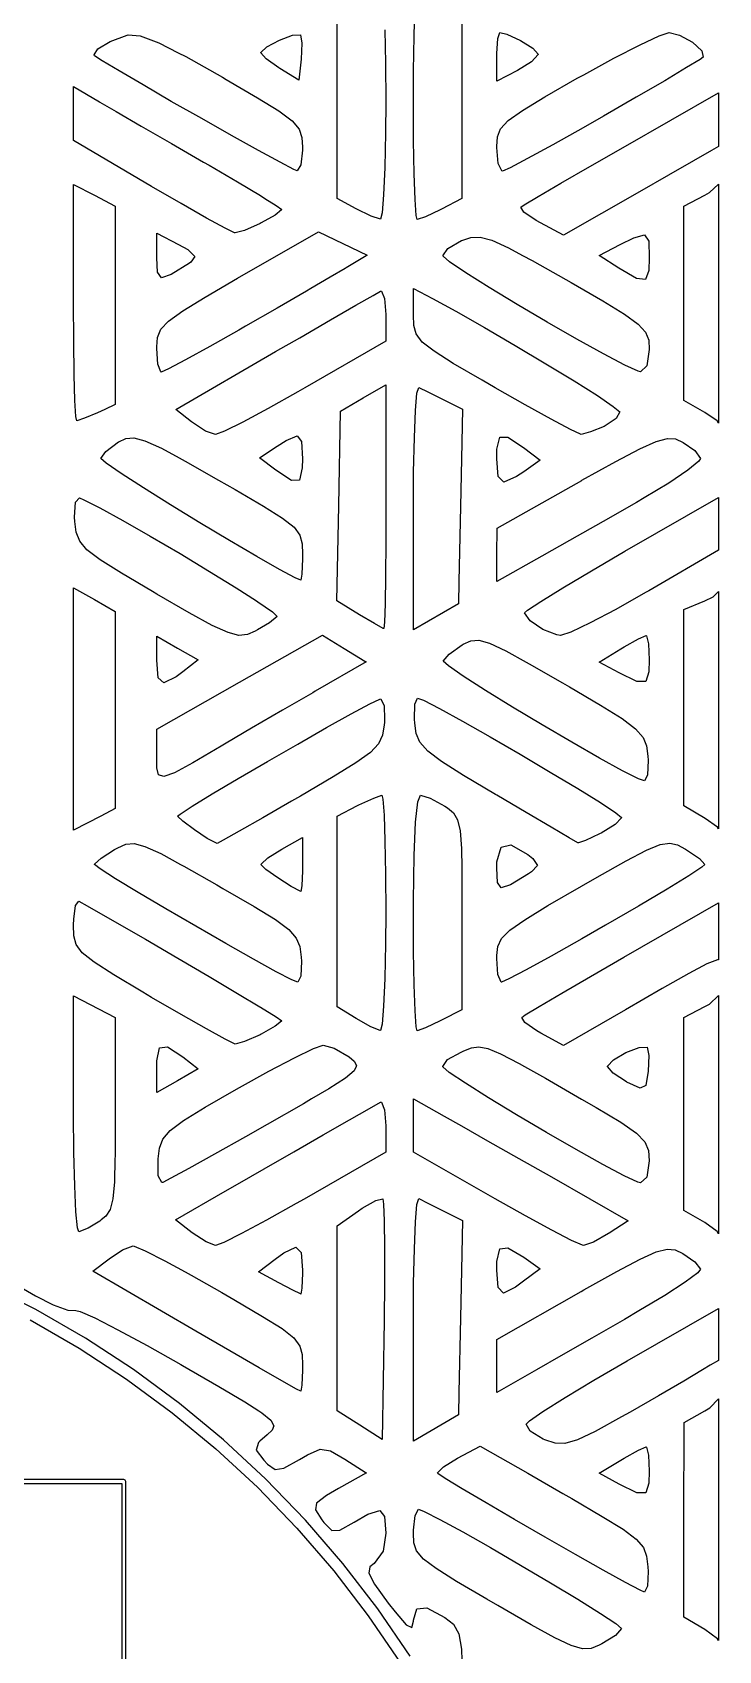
# Model space of a CAD drawing. Header units: millimetres. Extents: x 48 to 497, y 27 to 150.
# Drawn here: x 82.33 to 90.79, y 66.93 to 86.89 of the extents above; entities that cross this region are included whole.
import ezdxf

# ---------------------------------------------------------------- set-up
doc = ezdxf.new("R2010")
doc.units = ezdxf.units.MM
doc.layers.add('BLACK', color=20, linetype='Continuous')

msp = doc.modelspace()

# ---------------------------------------------------------------- linework, layer by layer
at = {"layer": 'BLACK', "linetype": 'Continuous'}
for p, q in [((86.087, 84.842), (86.087, 87.227)), ((87.626, 87.227), (87.626, 84.841)), ((87.035, 86.843), (87.046, 87.183)), ((83.286, 86.779), (83.499, 86.856)), ((83.499, 86.856), (83.511, 86.859)), ((83.511, 86.859), (83.656, 86.845)), ((83.656, 86.845), (83.886, 86.759)), ((85.374, 86.794), (85.538, 86.854)), ((85.538, 86.854), (85.633, 86.858)), ((85.633, 86.858), (85.634, 86.858)), ((85.634, 86.858), (85.652, 86.755)), ((86.676, 86.923), (86.683, 86.511)), ((87.029, 86.416), (87.035, 86.843)), ((88.067, 86.814), (88.092, 86.889)), ((88.092, 86.889), (88.18, 86.868)), ((88.18, 86.868), (88.346, 86.791)), ((89.821, 86.737), (90.059, 86.847)), ((90.059, 86.847), (90.182, 86.887)), ((90.182, 86.887), (90.308, 86.857)), ((90.308, 86.857), (90.468, 86.769)), ((83.09, 86.611), (83.134, 86.687)), ((83.134, 86.687), (83.286, 86.779)), ((83.886, 86.759), (84.126, 86.639)), ((84.126, 86.639), (84.219, 86.592)), ((85.146, 86.64), (85.218, 86.711)), ((85.146, 86.639), (85.146, 86.64)), ((85.211, 86.563), (85.146, 86.639)), ((85.218, 86.711), (85.374, 86.794)), ((85.652, 86.755), (85.644, 86.56)), ((88.054, 86.629), (88.067, 86.814)), ((88.054, 86.588), (88.054, 86.629)), ((88.346, 86.791), (88.5, 86.695)), ((88.5, 86.695), (88.567, 86.621)), ((89.499, 86.572), (89.821, 86.737)), ((90.468, 86.769), (90.584, 86.664)), ((90.584, 86.664), (90.598, 86.583)), ((83.096, 86.602), (83.09, 86.611)), ((83.189, 86.54), (83.096, 86.602)), ((83.398, 86.414), (83.189, 86.54)), ((84.219, 86.592), (84.675, 86.336)), ((85.369, 86.451), (85.211, 86.563)), ((85.381, 86.443), (85.369, 86.451)), ((85.616, 86.3), (85.381, 86.443)), ((85.644, 86.56), (85.616, 86.3)), ((86.683, 86.511), (86.685, 86.034)), ((88.054, 86.286), (88.054, 86.588)), ((88.484, 86.527), (88.31, 86.419)), ((88.566, 86.615), (88.484, 86.527)), ((88.567, 86.621), (88.566, 86.615)), ((89.127, 86.368), (89.499, 86.572)), ((90.396, 86.455), (90.125, 86.294)), ((90.561, 86.557), (90.396, 86.455)), ((90.598, 86.583), (90.561, 86.557)), ((83.693, 86.241), (83.398, 86.414)), ((84.042, 86.039), (83.693, 86.241)), ((84.675, 86.336), (84.719, 86.31)), ((84.719, 86.31), (85.104, 86.084)), ((87.027, 86.034), (87.029, 86.416)), ((88.31, 86.419), (88.054, 86.286)), ((88.647, 86.093), (89.048, 86.324)), ((89.048, 86.324), (89.127, 86.368)), ((90.125, 86.294), (89.775, 86.089)), ((82.837, 85.554), (82.837, 86.222)), ((82.837, 86.222), (83.158, 86.033)), ((83.158, 86.033), (83.161, 86.03)), ((83.161, 86.03), (83.363, 85.912)), ((84.417, 85.826), (84.042, 86.039)), ((85.104, 86.084), (85.367, 85.92)), ((86.685, 86.034), (86.683, 85.652)), ((87.03, 85.557), (87.027, 86.034)), ((88.371, 85.926), (88.647, 86.093)), ((89.775, 86.089), (89.371, 85.855)), ((89.612, 85.471), (90.79, 86.143)), ((90.79, 86.143), (90.79, 85.483)), ((83.363, 85.912), (83.671, 85.734)), ((85.367, 85.92), (85.53, 85.797)), ((88.197, 85.802), (88.371, 85.926)), ((89.371, 85.855), (89.122, 85.713)), ((83.671, 85.734), (84.044, 85.518)), ((84.786, 85.617), (84.417, 85.826)), ((85.53, 85.797), (85.617, 85.695)), ((85.617, 85.695), (85.653, 85.594)), ((86.683, 85.652), (86.674, 85.225)), ((88.062, 85.6), (88.102, 85.7)), ((88.102, 85.7), (88.197, 85.802)), ((89.122, 85.713), (88.745, 85.501)), ((83.799, 84.988), (82.837, 85.554)), ((84.044, 85.518), (84.44, 85.29)), ((85.118, 85.432), (84.786, 85.617)), ((85.384, 85.287), (85.118, 85.432)), ((85.659, 85.438), (85.638, 85.255)), ((85.653, 85.594), (85.659, 85.472)), ((85.659, 85.472), (85.659, 85.438)), ((87.037, 85.146), (87.03, 85.557)), ((88.054, 85.483), (88.062, 85.6)), ((88.054, 85.468), (88.054, 85.483)), ((88.072, 85.274), (88.054, 85.468)), ((88.745, 85.501), (88.435, 85.332)), ((89.201, 85.236), (89.612, 85.471)), ((90.702, 85.432), (90.48, 85.305)), ((90.79, 85.483), (90.702, 85.432)), ((84.44, 85.29), (84.508, 85.251)), ((84.508, 85.251), (84.858, 85.047)), ((85.552, 85.199), (85.384, 85.287)), ((85.638, 85.255), (85.595, 85.181)), ((88.117, 85.181), (88.072, 85.274)), ((88.435, 85.332), (88.219, 85.22)), ((88.844, 85.029), (89.201, 85.236)), ((90.48, 85.305), (90.173, 85.129)), ((84.858, 85.047), (85.142, 84.876)), ((85.595, 85.181), (85.552, 85.199)), ((86.674, 85.225), (86.66, 84.887)), ((87.048, 84.828), (87.037, 85.146)), ((88.124, 85.179), (88.117, 85.181)), ((88.219, 85.22), (88.124, 85.179)), ((90.173, 85.129), (89.813, 84.923)), ((82.837, 83.556), (82.837, 85.012)), ((82.837, 85.012), (83.093, 84.88)), ((83.093, 84.88), (83.35, 84.747)), ((84.163, 84.777), (83.799, 84.988)), ((85.142, 84.876), (85.196, 84.842)), ((85.196, 84.842), (85.333, 84.756)), ((86.322, 84.715), (86.087, 84.842)), ((86.66, 84.887), (86.642, 84.664)), ((87.626, 84.841), (87.374, 84.711)), ((88.394, 84.764), (88.566, 84.867)), ((88.566, 84.867), (88.844, 85.029)), ((89.813, 84.923), (88.879, 84.387)), ((90.363, 84.747), (90.619, 84.88)), ((90.619, 84.88), (90.679, 84.913)), ((90.679, 84.913), (90.79, 85.017)), ((90.79, 85.017), (90.79, 82.068)), ((83.35, 84.747), (83.35, 82.299)), ((84.475, 84.6), (84.163, 84.777)), ((85.321, 84.637), (85.15, 84.54)), ((85.402, 84.701), (85.321, 84.637)), ((85.333, 84.756), (85.403, 84.704)), ((85.403, 84.704), (85.402, 84.701)), ((86.506, 84.624), (86.322, 84.715)), ((86.642, 84.664), (86.621, 84.584)), ((87.062, 84.632), (87.048, 84.828)), ((87.074, 84.58), (87.062, 84.632)), ((87.357, 84.702), (87.175, 84.616)), ((87.374, 84.711), (87.357, 84.702)), ((88.35, 84.734), (88.394, 84.764)), ((88.39, 84.673), (88.35, 84.734)), ((88.54, 84.57), (88.39, 84.673)), ((90.363, 82.349), (90.363, 84.747)), ((84.705, 84.475), (84.475, 84.6)), ((84.823, 84.418), (84.705, 84.475)), ((84.946, 84.447), (84.83, 84.416)), ((85.136, 84.533), (84.946, 84.447)), ((85.15, 84.54), (85.136, 84.533)), ((86.621, 84.584), (86.506, 84.624)), ((86.621, 84.584), (86.621, 84.584)), ((87.175, 84.616), (87.074, 84.58)), ((88.594, 84.54), (88.54, 84.57)), ((88.879, 84.387), (88.594, 84.54)), ((83.863, 84.109), (83.863, 84.414)), ((83.863, 84.414), (84.132, 84.275)), ((84.132, 84.275), (84.246, 84.211)), ((84.83, 84.416), (84.823, 84.418)), ((84.86, 83.856), (85.857, 84.428)), ((85.857, 84.428), (86.157, 84.285)), ((86.157, 84.285), (86.457, 84.142)), ((87.452, 84.225), (87.619, 84.321)), ((87.619, 84.321), (87.626, 84.324)), ((87.626, 84.324), (87.736, 84.36)), ((87.736, 84.36), (87.849, 84.364)), ((87.849, 84.364), (87.993, 84.325)), ((87.993, 84.325), (88.198, 84.232)), ((88.198, 84.232), (88.374, 84.137)), ((89.316, 84.137), (89.578, 84.273)), ((89.578, 84.273), (89.746, 84.357)), ((89.746, 84.357), (89.878, 84.392)), ((89.878, 84.392), (89.928, 84.316)), ((89.928, 84.316), (89.935, 84.11)), ((83.872, 83.93), (83.863, 84.109)), ((84.266, 84.045), (84.04, 83.902)), ((84.246, 84.211), (84.33, 84.126)), ((84.282, 84.056), (84.266, 84.045)), ((84.33, 84.126), (84.282, 84.056)), ((86.445, 84.135), (86.199, 83.985)), ((86.457, 84.142), (86.445, 84.135)), ((87.39, 84.135), (87.452, 84.225)), ((87.392, 84.129), (87.39, 84.135)), ((87.473, 84.058), (87.392, 84.129)), ((87.673, 83.923), (87.473, 84.058)), ((88.374, 84.137), (88.492, 84.074)), ((88.492, 84.074), (88.905, 83.841)), ((89.561, 83.98), (89.316, 84.137)), ((89.935, 84.11), (89.93, 83.954)), ((83.92, 83.863), (83.872, 83.93)), ((84.04, 83.902), (83.92, 83.863)), ((84.458, 83.623), (84.86, 83.856)), ((86.002, 83.869), (85.763, 83.73)), ((86.187, 83.978), (86.002, 83.869)), ((86.199, 83.985), (86.187, 83.978)), ((87.96, 83.742), (87.673, 83.923)), ((88.905, 83.841), (88.973, 83.803)), ((89.777, 83.854), (89.561, 83.98)), ((89.889, 83.842), (89.777, 83.854)), ((89.93, 83.954), (89.889, 83.842)), ((85.71, 83.699), (85.349, 83.49)), ((85.763, 83.73), (85.71, 83.699)), ((86.315, 83.523), (86.529, 83.646)), ((86.529, 83.646), (86.621, 83.699)), ((86.621, 83.699), (86.635, 83.699)), ((86.635, 83.699), (86.671, 83.606)), ((87.029, 83.407), (87.027, 83.73)), ((87.027, 83.73), (87.263, 83.607)), ((88.305, 83.533), (87.96, 83.742)), ((88.973, 83.803), (89.364, 83.578)), ((82.839, 83.079), (82.837, 83.556)), ((84.008, 83.329), (84.182, 83.454)), ((84.182, 83.454), (84.458, 83.623)), ((85.349, 83.49), (84.957, 83.264)), ((86.005, 83.343), (86.315, 83.523)), ((86.671, 83.606), (86.685, 83.408)), ((87.263, 83.607), (87.551, 83.45)), ((87.551, 83.45), (87.903, 83.251)), ((88.676, 83.315), (88.305, 83.533)), ((89.364, 83.578), (89.631, 83.414)), ((83.913, 83.227), (84.008, 83.329)), ((84.957, 83.264), (84.876, 83.217)), ((85.625, 83.124), (86.005, 83.343)), ((86.685, 83.408), (86.685, 83.081)), ((87.033, 83.275), (87.029, 83.407)), ((87.061, 83.17), (87.033, 83.275)), ((87.903, 83.251), (88.282, 83.029)), ((89.041, 83.106), (88.676, 83.315)), ((89.631, 83.414), (89.799, 83.291)), ((89.799, 83.291), (89.89, 83.19)), ((82.845, 82.667), (82.839, 83.079)), ((83.863, 83.01), (83.872, 83.127)), ((83.872, 83.127), (83.913, 83.227)), ((84.876, 83.217), (84.517, 83.014)), ((85.327, 82.952), (85.625, 83.124)), ((86.685, 83.081), (85.689, 82.505)), ((87.136, 83.07), (87.061, 83.17)), ((87.281, 82.956), (87.136, 83.07)), ((89.371, 82.923), (89.041, 83.106)), ((89.89, 83.19), (89.928, 83.092)), ((89.928, 83.092), (89.935, 82.977)), ((83.863, 82.991), (83.863, 83.01)), ((83.877, 82.796), (83.863, 82.991)), ((84.218, 82.85), (84.009, 82.739)), ((84.097, 82.24), (85.327, 82.952)), ((84.517, 83.014), (84.218, 82.85)), ((87.519, 82.806), (87.281, 82.956)), ((88.282, 83.029), (88.66, 82.803)), ((89.633, 82.786), (89.371, 82.923)), ((89.935, 82.977), (89.906, 82.777)), ((82.854, 82.349), (82.845, 82.667)), ((83.912, 82.701), (83.877, 82.796)), ((83.918, 82.699), (83.912, 82.701)), ((84.009, 82.739), (83.918, 82.699)), ((87.874, 82.598), (87.519, 82.806)), ((88.66, 82.803), (89.008, 82.59)), ((89.797, 82.711), (89.633, 82.786)), ((89.828, 82.703), (89.797, 82.711)), ((89.906, 82.777), (89.828, 82.703)), ((85.602, 82.455), (85.235, 82.249)), ((85.689, 82.505), (85.602, 82.455)), ((86.407, 82.381), (86.685, 82.544)), ((86.685, 82.544), (86.685, 81.039)), ((87.053, 82.225), (87.071, 82.44)), ((87.071, 82.44), (87.092, 82.511)), ((87.092, 82.511), (87.205, 82.454)), ((87.205, 82.454), (87.393, 82.361)), ((88.034, 82.507), (87.874, 82.598)), ((88.406, 82.295), (88.034, 82.507)), ((89.008, 82.59), (89.295, 82.409)), ((82.865, 82.152), (82.854, 82.349)), ((83.222, 82.24), (83.132, 82.199)), ((83.35, 82.299), (83.222, 82.24)), ((84.289, 82.085), (84.097, 82.24)), ((85.235, 82.249), (84.923, 82.082)), ((86.129, 82.219), (86.407, 82.381)), ((87.393, 82.361), (87.631, 82.242)), ((87.631, 82.242), (87.619, 81.63)), ((88.725, 82.119), (88.406, 82.295)), ((89.295, 82.409), (89.492, 82.276)), ((89.492, 82.276), (89.571, 82.211)), ((90.619, 82.203), (90.363, 82.349)), ((82.876, 82.1), (82.865, 82.152)), ((82.973, 82.132), (82.876, 82.1)), ((83.132, 82.199), (82.973, 82.132)), ((84.464, 81.971), (84.289, 82.085)), ((84.923, 82.082), (84.696, 81.97)), ((86.106, 81.048), (86.129, 82.219)), ((87.039, 81.892), (87.053, 82.225)), ((88.962, 81.992), (88.725, 82.119)), ((89.528, 82.127), (89.378, 82.029)), ((89.571, 82.211), (89.528, 82.127)), ((90.774, 82.097), (90.619, 82.203)), ((90.79, 82.068), (90.774, 82.097)), ((83.236, 81.72), (83.39, 81.838)), ((83.39, 81.838), (83.393, 81.839)), ((83.393, 81.839), (83.482, 81.882)), ((83.482, 81.882), (83.581, 81.89)), ((83.581, 81.89), (83.717, 81.853)), ((83.717, 81.853), (83.919, 81.76)), ((84.587, 81.929), (84.464, 81.971)), ((84.696, 81.97), (84.587, 81.929)), ((85.349, 81.786), (85.457, 81.855)), ((85.457, 81.855), (85.595, 81.914)), ((85.595, 81.914), (85.649, 81.845)), ((85.649, 81.845), (85.659, 81.63)), ((87.03, 81.467), (87.039, 81.892)), ((88.057, 81.747), (88.092, 81.895)), ((88.092, 81.895), (88.193, 81.898)), ((88.193, 81.898), (88.386, 81.769)), ((89.087, 81.932), (88.962, 81.992)), ((89.097, 81.93), (89.087, 81.932)), ((89.212, 81.962), (89.097, 81.93)), ((89.378, 82.029), (89.212, 81.962)), ((89.817, 81.754), (90.02, 81.845)), ((90.02, 81.845), (90.158, 81.882)), ((90.158, 81.882), (90.26, 81.875)), ((90.26, 81.875), (90.352, 81.833)), ((83.174, 81.634), (83.236, 81.72)), ((83.919, 81.76), (84.137, 81.643)), ((84.137, 81.643), (84.212, 81.602)), ((85.13, 81.643), (85.349, 81.786)), ((85.33, 81.488), (85.13, 81.643)), ((88.054, 81.63), (88.057, 81.747)), ((88.386, 81.769), (88.589, 81.612)), ((89.521, 81.597), (89.817, 81.754)), ((90.352, 81.833), (90.495, 81.732)), ((90.495, 81.732), (90.568, 81.634)), ((83.24, 81.576), (83.174, 81.634)), ((83.424, 81.449), (83.24, 81.576)), ((83.698, 81.273), (83.424, 81.449)), ((84.212, 81.602), (84.625, 81.367)), ((85.522, 81.361), (85.33, 81.488)), ((85.657, 81.517), (85.621, 81.366)), ((85.659, 81.63), (85.657, 81.517)), ((87.027, 81.03), (87.03, 81.467)), ((87.619, 81.63), (87.607, 81.042)), ((88.071, 81.411), (88.054, 81.63)), ((88.388, 81.471), (88.298, 81.411)), ((88.589, 81.612), (88.388, 81.471)), ((89.105, 81.365), (89.521, 81.597)), ((90.41, 81.489), (90.175, 81.33)), ((90.547, 81.6), (90.41, 81.489)), ((90.568, 81.634), (90.547, 81.6)), ((84.031, 81.064), (83.698, 81.273)), ((84.625, 81.367), (84.828, 81.251)), ((84.828, 81.251), (85.178, 81.047)), ((85.621, 81.366), (85.522, 81.361)), ((88.059, 80.775), (89.102, 81.363)), ((88.142, 81.343), (88.071, 81.411)), ((88.298, 81.411), (88.142, 81.343)), ((89.102, 81.363), (89.105, 81.365)), ((90.175, 81.33), (89.871, 81.147)), ((82.849, 80.91), (82.86, 81.094)), ((82.86, 81.094), (82.911, 81.147)), ((82.911, 81.147), (82.962, 81.126)), ((82.962, 81.126), (83.161, 81.026)), ((84.395, 80.841), (84.031, 81.064)), ((85.178, 81.047), (85.412, 80.898)), ((86.082, 79.877), (86.106, 81.048)), ((86.685, 81.039), (86.685, 80.612)), ((87.607, 81.042), (87.589, 80.118)), ((89.776, 81.092), (89.367, 80.858)), ((89.635, 80.489), (90.79, 81.154)), ((89.871, 81.147), (89.776, 81.092)), ((90.79, 81.154), (90.79, 80.505)), ((82.853, 80.857), (82.849, 80.91)), ((82.87, 80.724), (82.853, 80.857)), ((83.161, 81.026), (83.444, 80.87)), ((83.444, 80.87), (83.783, 80.676)), ((84.76, 80.622), (84.395, 80.841)), ((85.412, 80.898), (85.555, 80.785)), ((87.027, 79.519), (87.027, 81.03)), ((89.367, 80.858), (88.953, 80.623)), ((82.912, 80.615), (82.87, 80.724)), ((83.783, 80.676), (84.149, 80.461)), ((85.555, 80.785), (85.628, 80.687)), ((85.628, 80.687), (85.655, 80.583)), ((88.056, 80.447), (88.059, 80.775)), ((83.002, 80.509), (82.912, 80.615)), ((83.166, 80.384), (83.002, 80.509)), ((84.149, 80.461), (84.511, 80.242)), ((85.096, 80.424), (84.76, 80.622)), ((85.655, 80.583), (85.659, 80.454)), ((85.659, 80.454), (85.659, 80.396)), ((86.685, 80.612), (86.682, 80.181)), ((88.054, 80.118), (88.056, 80.447)), ((88.953, 80.623), (88.61, 80.429)), ((89.224, 80.25), (89.635, 80.489)), ((90.79, 80.505), (89.93, 80.002)), ((83.427, 80.219), (83.166, 80.384)), ((84.511, 80.242), (84.841, 80.038)), ((85.375, 80.265), (85.096, 80.424)), ((85.567, 80.163), (85.375, 80.265)), ((85.659, 80.396), (85.651, 80.209)), ((88.61, 80.429), (88.054, 80.118)), ((88.871, 80.039), (89.224, 80.25)), ((82.837, 77.05), (82.837, 80.04)), ((82.837, 80.04), (83.093, 79.894)), ((83.809, 79.993), (83.427, 80.219)), ((85.638, 80.135), (85.567, 80.163)), ((85.651, 80.209), (85.638, 80.135)), ((86.682, 80.181), (86.677, 79.84)), ((87.589, 80.118), (87.583, 79.843)), ((83.093, 79.894), (83.349, 79.748)), ((83.863, 79.962), (83.809, 79.993)), ((84.264, 79.73), (83.863, 79.962)), ((84.841, 80.038), (85.092, 79.877)), ((85.092, 79.877), (85.11, 79.865)), ((85.11, 79.865), (85.289, 79.742)), ((86.362, 79.706), (86.082, 79.877)), ((86.677, 79.84), (86.671, 79.616)), ((87.583, 79.843), (87.027, 79.519)), ((88.435, 79.763), (88.6, 79.872)), ((88.6, 79.872), (88.871, 80.039)), ((89.89, 79.979), (89.524, 79.772)), ((89.93, 80.002), (89.89, 79.979)), ((90.363, 79.77), (90.619, 79.877)), ((90.619, 79.877), (90.725, 79.927)), ((90.725, 79.927), (90.79, 79.995)), ((90.79, 79.995), (90.79, 77.068)), ((83.349, 79.748), (83.349, 79.441)), ((84.547, 79.575), (84.264, 79.73)), ((85.347, 79.686), (85.254, 79.607)), ((85.289, 79.742), (85.347, 79.686)), ((86.547, 79.597), (86.362, 79.706)), ((88.396, 79.729), (88.435, 79.763)), ((88.465, 79.63), (88.396, 79.729)), ((89.524, 79.772), (89.205, 79.605)), ((90.363, 77.348), (90.363, 79.77)), ((83.349, 79.441), (83.35, 77.971)), ((83.863, 79.146), (83.863, 79.441)), ((83.863, 79.441), (84.118, 79.295)), ((84.741, 79.486), (84.547, 79.575)), ((84.876, 79.452), (84.741, 79.486)), ((84.98, 79.463), (84.876, 79.452)), ((84.884, 78.874), (85.904, 79.454)), ((85.076, 79.503), (84.98, 79.463)), ((85.103, 79.519), (85.076, 79.503)), ((85.254, 79.607), (85.103, 79.519)), ((85.904, 79.454), (86.175, 79.289)), ((86.655, 79.538), (86.547, 79.597)), ((86.664, 79.535), (86.655, 79.538)), ((86.671, 79.616), (86.664, 79.535)), ((88.622, 79.524), (88.465, 79.63)), ((88.794, 79.457), (88.622, 79.524)), ((88.84, 79.452), (88.794, 79.457)), ((88.966, 79.492), (88.84, 79.452)), ((89.205, 79.605), (88.966, 79.492)), ((89.802, 79.409), (89.895, 79.449)), ((89.895, 79.449), (89.9, 79.446)), ((89.9, 79.446), (89.925, 79.348)), ((84.118, 79.295), (84.374, 79.15)), ((86.175, 79.289), (86.428, 79.135)), ((87.468, 79.219), (87.628, 79.334)), ((87.628, 79.334), (87.642, 79.342)), ((87.642, 79.342), (87.733, 79.385)), ((87.733, 79.385), (87.832, 79.392)), ((87.832, 79.392), (87.967, 79.355)), ((87.967, 79.355), (88.166, 79.262)), ((88.166, 79.262), (88.419, 79.123)), ((89.317, 79.123), (89.585, 79.286)), ((89.585, 79.286), (89.625, 79.31)), ((89.625, 79.31), (89.802, 79.409)), ((89.925, 79.348), (89.935, 79.15)), ((83.88, 78.929), (83.863, 79.146)), ((84.374, 79.15), (84.182, 79.002)), ((86.446, 79.124), (85.817, 78.762)), ((86.428, 79.135), (86.446, 79.124)), ((87.395, 79.135), (87.468, 79.219)), ((87.458, 79.075), (87.395, 79.135)), ((87.641, 78.949), (87.458, 79.075)), ((88.419, 79.123), (88.456, 79.102)), ((88.456, 79.102), (88.866, 78.866)), ((89.562, 78.99), (89.317, 79.123)), ((89.935, 79.15), (89.931, 79.003)), ((83.865, 78.294), (84.884, 78.874)), ((83.95, 78.865), (83.88, 78.929)), ((84.101, 78.941), (83.95, 78.865)), ((84.182, 79.002), (84.101, 78.941)), ((87.914, 78.774), (87.641, 78.949)), ((88.866, 78.866), (88.952, 78.816)), ((89.781, 78.883), (89.562, 78.99)), ((89.892, 78.882), (89.781, 78.883)), ((89.931, 79.003), (89.892, 78.882)), ((85.787, 78.745), (85.413, 78.528)), ((85.817, 78.762), (85.787, 78.745)), ((86.49, 78.608), (86.611, 78.667)), ((86.611, 78.667), (86.625, 78.668)), ((86.625, 78.668), (86.668, 78.584)), ((87.045, 78.604), (87.079, 78.679)), ((87.079, 78.679), (87.153, 78.651)), ((87.153, 78.651), (87.348, 78.551)), ((88.248, 78.568), (87.914, 78.774)), ((88.952, 78.816), (89.335, 78.59)), ((85.413, 78.528), (85.031, 78.306)), ((85.955, 78.314), (86.261, 78.485)), ((86.261, 78.485), (86.49, 78.608)), ((86.668, 78.584), (86.669, 78.419)), ((87.04, 78.419), (87.045, 78.604)), ((87.348, 78.551), (87.632, 78.395)), ((88.614, 78.349), (88.248, 78.568)), ((89.335, 78.59), (89.599, 78.425)), ((83.864, 77.971), (83.865, 78.294)), ((85.031, 78.306), (84.718, 78.123)), ((85.601, 78.112), (85.955, 78.314)), ((86.667, 78.347), (86.647, 78.222)), ((86.67, 78.377), (86.667, 78.347)), ((86.669, 78.419), (86.67, 78.377)), ((87.044, 78.371), (87.04, 78.419)), ((87.062, 78.242), (87.044, 78.371)), ((87.632, 78.395), (87.974, 78.201)), ((88.981, 78.133), (88.614, 78.349)), ((89.599, 78.425), (89.765, 78.299)), ((89.765, 78.299), (89.858, 78.194)), ((84.655, 78.085), (84.308, 77.882)), ((84.718, 78.123), (84.655, 78.085)), ((85.228, 77.897), (85.601, 78.112)), ((86.598, 78.116), (86.496, 78.009)), ((86.647, 78.222), (86.598, 78.116)), ((87.107, 78.134), (87.062, 78.242)), ((87.203, 78.026), (87.107, 78.134)), ((87.974, 78.201), (88.345, 77.985)), ((89.321, 77.938), (88.981, 78.133)), ((89.858, 78.194), (89.902, 78.088)), ((89.902, 78.088), (89.919, 77.961)), ((83.35, 77.971), (83.35, 77.315)), ((83.865, 77.82), (83.864, 77.971)), ((84.308, 77.882), (84.08, 77.758)), ((84.867, 77.686), (85.228, 77.897)), ((86.317, 77.88), (86.038, 77.707)), ((86.496, 78.009), (86.317, 77.88)), ((87.374, 77.897), (87.203, 78.026)), ((87.645, 77.725), (87.374, 77.897)), ((88.345, 77.985), (88.715, 77.767)), ((89.604, 77.782), (89.321, 77.938)), ((89.922, 77.912), (89.915, 77.729)), ((89.919, 77.961), (89.922, 77.912)), ((83.884, 77.732), (83.865, 77.82)), ((83.948, 77.71), (83.884, 77.732)), ((84.08, 77.758), (83.948, 77.71)), ((84.547, 77.496), (84.867, 77.686)), ((86.038, 77.707), (85.634, 77.47)), ((88.039, 77.49), (87.645, 77.725)), ((88.715, 77.767), (89.054, 77.562)), ((89.801, 77.683), (89.604, 77.782)), ((89.876, 77.656), (89.801, 77.683)), ((89.915, 77.729), (89.876, 77.656)), ((84.297, 77.344), (84.547, 77.496)), ((85.634, 77.47), (85.524, 77.406)), ((86.356, 77.36), (86.537, 77.446)), ((86.537, 77.446), (86.638, 77.482)), ((86.638, 77.482), (86.651, 77.431)), ((87.08, 77.398), (87.116, 77.482)), ((87.116, 77.482), (87.235, 77.444)), ((88.054, 77.481), (88.039, 77.49)), ((88.418, 77.267), (88.054, 77.481)), ((89.054, 77.562), (89.334, 77.389)), ((83.35, 77.315), (83.173, 77.224)), ((84.12, 77.224), (84.149, 77.248)), ((84.149, 77.248), (84.297, 77.344)), ((85.524, 77.406), (85.169, 77.201)), ((86.087, 77.221), (86.339, 77.352)), ((86.339, 77.352), (86.356, 77.36)), ((86.651, 77.431), (86.665, 77.234)), ((87.053, 77.148), (87.08, 77.398)), ((87.235, 77.444), (87.415, 77.344)), ((87.415, 77.344), (87.446, 77.323)), ((87.446, 77.323), (87.521, 77.262)), ((87.521, 77.262), (87.571, 77.177)), ((88.725, 77.087), (88.418, 77.267)), ((89.334, 77.389), (89.523, 77.265)), ((89.523, 77.265), (89.593, 77.206)), ((90.624, 77.194), (90.363, 77.348)), ((83.173, 77.224), (82.837, 77.05)), ((84.182, 77.161), (84.12, 77.224)), ((84.326, 77.054), (84.182, 77.161)), ((84.486, 76.948), (84.326, 77.054)), ((85.169, 77.201), (84.88, 77.036)), ((86.087, 74.87), (86.087, 77.221)), ((86.665, 77.234), (86.676, 76.917)), ((87.035, 76.739), (87.053, 77.148)), ((87.571, 77.177), (87.602, 77.041)), ((88.947, 76.957), (88.725, 77.087)), ((89.513, 77.119), (89.341, 77.014)), ((89.592, 77.201), (89.513, 77.119)), ((89.593, 77.206), (89.592, 77.201)), ((90.778, 77.087), (90.624, 77.194)), ((90.79, 77.068), (90.778, 77.087)), ((83.383, 76.833), (83.481, 76.877)), ((83.481, 76.877), (83.582, 76.886)), ((83.582, 76.886), (83.716, 76.85)), ((83.716, 76.85), (83.912, 76.76)), ((84.598, 76.888), (84.486, 76.948)), ((84.607, 76.886), (84.598, 76.888)), ((84.683, 76.925), (84.607, 76.886)), ((84.88, 77.036), (84.683, 76.925)), ((85.403, 76.815), (85.659, 76.961)), ((85.659, 76.961), (85.659, 76.623)), ((86.676, 76.917), (86.683, 76.505)), ((87.602, 77.041), (87.619, 76.822)), ((88.107, 76.84), (88.23, 76.868)), ((88.23, 76.868), (88.438, 76.749)), ((89.056, 76.895), (88.947, 76.957)), ((89.063, 76.892), (89.056, 76.895)), ((89.148, 76.921), (89.063, 76.892)), ((89.321, 77.004), (89.148, 76.921)), ((89.341, 77.014), (89.321, 77.004)), ((89.901, 76.801), (90.071, 76.871)), ((90.071, 76.871), (90.19, 76.89)), ((90.19, 76.89), (90.284, 76.868)), ((90.284, 76.868), (90.382, 76.816)), ((83.096, 76.631), (83.175, 76.704)), ((83.175, 76.704), (83.343, 76.811)), ((83.343, 76.811), (83.383, 76.833)), ((83.912, 76.76), (84.156, 76.627)), ((85.148, 76.632), (85.231, 76.707)), ((85.231, 76.707), (85.403, 76.815)), ((87.028, 76.177), (87.035, 76.739)), ((87.619, 76.822), (87.623, 76.581)), ((88.054, 76.581), (88.056, 76.661)), ((88.056, 76.661), (88.107, 76.84)), ((88.438, 76.749), (88.499, 76.701)), ((88.499, 76.701), (88.556, 76.613)), ((89.293, 76.468), (89.651, 76.67)), ((89.651, 76.67), (89.901, 76.801)), ((90.382, 76.816), (90.394, 76.808)), ((90.394, 76.808), (90.554, 76.699)), ((90.554, 76.699), (90.619, 76.627)), ((83.095, 76.627), (83.096, 76.631)), ((83.166, 76.572), (83.095, 76.627)), ((83.355, 76.451), (83.166, 76.572)), ((83.635, 76.281), (83.355, 76.451)), ((84.156, 76.627), (84.198, 76.604)), ((84.198, 76.604), (84.604, 76.374)), ((85.147, 76.627), (85.148, 76.632)), ((85.209, 76.565), (85.147, 76.627)), ((85.355, 76.46), (85.209, 76.565)), ((85.52, 76.354), (85.355, 76.46)), ((85.659, 76.549), (85.651, 76.363)), ((85.659, 76.623), (85.659, 76.549)), ((86.683, 76.505), (86.685, 76.028)), ((87.623, 76.581), (87.625, 76.492)), ((87.625, 76.492), (87.626, 76.021)), ((88.062, 76.405), (88.054, 76.581)), ((88.448, 76.513), (88.226, 76.374)), ((88.481, 76.535), (88.448, 76.513)), ((88.556, 76.613), (88.481, 76.535)), ((89.099, 76.357), (89.293, 76.468)), ((90.422, 76.487), (90.154, 76.322)), ((90.583, 76.595), (90.422, 76.487)), ((90.619, 76.627), (90.583, 76.595)), ((83.974, 76.079), (83.635, 76.281)), ((84.604, 76.374), (84.679, 76.331)), ((84.679, 76.331), (85.063, 76.109)), ((85.638, 76.293), (85.52, 76.354)), ((85.651, 76.363), (85.638, 76.293)), ((88.109, 76.337), (88.062, 76.405)), ((88.226, 76.374), (88.109, 76.337)), ((88.686, 76.119), (89.099, 76.357)), ((90.154, 76.322), (89.804, 76.113)), ((82.838, 75.95), (82.861, 76.122)), ((82.861, 76.122), (82.901, 76.174)), ((82.901, 76.174), (83.004, 76.116)), ((83.004, 76.116), (83.342, 75.924)), ((84.344, 75.864), (83.974, 76.079)), ((85.063, 76.109), (85.326, 75.946)), ((87.027, 76.028), (87.028, 76.177)), ((88.4, 75.945), (88.686, 76.119)), ((89.804, 76.113), (89.396, 75.876)), ((89.621, 75.482), (90.79, 76.153)), ((90.79, 76.153), (90.79, 75.452)), ((82.837, 75.882), (82.838, 75.95)), ((82.841, 75.746), (82.837, 75.882)), ((83.342, 75.924), (83.724, 75.704)), ((84.714, 75.651), (84.344, 75.864)), ((85.326, 75.946), (85.491, 75.823)), ((86.685, 76.028), (86.683, 75.646)), ((87.03, 75.551), (87.027, 76.028)), ((87.626, 76.021), (87.626, 74.835)), ((88.216, 75.817), (88.4, 75.945)), ((89.396, 75.876), (89.104, 75.709)), ((82.869, 75.638), (82.841, 75.746)), ((83.724, 75.704), (84.122, 75.472)), ((85.055, 75.459), (84.714, 75.651)), ((85.491, 75.823), (85.583, 75.719)), ((85.583, 75.719), (85.626, 75.613)), ((88.066, 75.616), (88.112, 75.713)), ((88.112, 75.713), (88.216, 75.817)), ((89.104, 75.709), (88.725, 75.496)), ((82.944, 75.537), (82.869, 75.638)), ((83.091, 75.42), (82.944, 75.537)), ((84.122, 75.472), (84.51, 75.244)), ((85.336, 75.304), (85.055, 75.459)), ((85.626, 75.613), (85.643, 75.484)), ((85.643, 75.484), (85.646, 75.433)), ((86.683, 75.646), (86.674, 75.219)), ((87.037, 75.14), (87.03, 75.551)), ((88.054, 75.505), (88.066, 75.616)), ((88.054, 75.466), (88.054, 75.505)), ((88.069, 75.27), (88.054, 75.466)), ((88.725, 75.496), (88.417, 75.326)), ((89.211, 75.246), (89.621, 75.482)), ((90.778, 75.452), (90.643, 75.399)), ((90.79, 75.452), (90.778, 75.452)), ((83.332, 75.265), (83.091, 75.42)), ((83.691, 75.051), (83.332, 75.265)), ((85.529, 75.204), (85.336, 75.304)), ((85.646, 75.433), (85.639, 75.248)), ((88.107, 75.175), (88.069, 75.27)), ((88.417, 75.326), (88.204, 75.214)), ((90.423, 75.283), (90.096, 75.097)), ((90.643, 75.399), (90.423, 75.283)), ((83.799, 74.987), (83.691, 75.051)), ((84.51, 75.244), (84.859, 75.036)), ((85.6, 75.175), (85.529, 75.204)), ((85.639, 75.248), (85.6, 75.175)), ((86.674, 75.219), (86.66, 74.88)), ((87.048, 74.822), (87.037, 75.14)), ((88.114, 75.173), (88.107, 75.175)), ((88.204, 75.214), (88.114, 75.173)), ((88.855, 75.038), (89.211, 75.246)), ((90.096, 75.097), (89.642, 74.834)), ((82.837, 73.55), (82.837, 75.006)), ((82.837, 75.006), (83.35, 74.741)), ((84.163, 74.775), (83.799, 74.987)), ((84.859, 75.036), (85.134, 74.87)), ((85.134, 74.87), (85.143, 74.865)), ((85.143, 74.865), (85.333, 74.747)), ((86.322, 74.725), (86.087, 74.87)), ((86.66, 74.88), (86.642, 74.657)), ((88.406, 74.77), (88.578, 74.874)), ((88.578, 74.874), (88.855, 75.038)), ((90.363, 74.741), (90.619, 74.874)), ((90.619, 74.874), (90.676, 74.905)), ((90.676, 74.905), (90.79, 75.011)), ((90.79, 75.011), (90.79, 72.071)), ((83.35, 74.741), (83.35, 73.551)), ((84.475, 74.598), (84.163, 74.775)), ((85.402, 74.695), (85.321, 74.631)), ((85.333, 74.747), (85.403, 74.698)), ((85.403, 74.698), (85.402, 74.695)), ((86.503, 74.623), (86.322, 74.725)), ((86.642, 74.657), (86.621, 74.577)), ((87.062, 74.625), (87.048, 74.822)), ((87.357, 74.696), (87.175, 74.61)), ((87.374, 74.705), (87.357, 74.696)), ((87.626, 74.835), (87.374, 74.705)), ((88.363, 74.741), (88.406, 74.77)), ((88.399, 74.676), (88.363, 74.741)), ((88.547, 74.573), (88.399, 74.676)), ((89.642, 74.834), (88.878, 74.393)), ((90.363, 72.36), (90.363, 74.741)), ((84.705, 74.472), (84.475, 74.598)), ((84.823, 74.414), (84.705, 74.472)), ((85.136, 74.526), (84.946, 74.442)), ((85.15, 74.534), (85.136, 74.526)), ((85.321, 74.631), (85.15, 74.534)), ((86.619, 74.577), (86.503, 74.623)), ((86.621, 74.577), (86.619, 74.577)), ((87.074, 74.574), (87.062, 74.625)), ((87.175, 74.61), (87.074, 74.574)), ((88.597, 74.544), (88.547, 74.573)), ((88.878, 74.393), (88.597, 74.544)), ((83.865, 74.206), (83.898, 74.365)), ((83.898, 74.365), (83.995, 74.376)), ((83.995, 74.376), (84.182, 74.252)), ((84.182, 74.252), (84.374, 74.104)), ((84.83, 74.412), (84.823, 74.414)), ((84.946, 74.442), (84.83, 74.412)), ((85.561, 74.243), (85.796, 74.356)), ((85.796, 74.356), (85.916, 74.397)), ((85.916, 74.397), (86.05, 74.361)), ((86.05, 74.361), (86.235, 74.252)), ((86.235, 74.252), (86.297, 74.199)), ((87.449, 74.22), (87.615, 74.313)), ((87.615, 74.313), (87.648, 74.327)), ((87.648, 74.327), (87.745, 74.364)), ((87.745, 74.364), (87.835, 74.377)), ((87.835, 74.377), (87.946, 74.356)), ((87.946, 74.356), (88.102, 74.292)), ((88.102, 74.292), (88.329, 74.173)), ((89.493, 74.216), (89.647, 74.306)), ((89.647, 74.306), (89.811, 74.37)), ((89.811, 74.37), (89.91, 74.372)), ((89.91, 74.372), (89.928, 74.27)), ((89.928, 74.27), (89.92, 74.076)), ((83.863, 74.108), (83.865, 74.206)), ((83.863, 73.813), (83.863, 74.108)), ((84.374, 74.104), (84.118, 73.958)), ((84.881, 73.875), (85.245, 74.078)), ((85.245, 74.078), (85.561, 74.243)), ((86.295, 74.08), (86.188, 73.99)), ((86.322, 74.136), (86.295, 74.08)), ((86.297, 74.199), (86.326, 74.145)), ((86.326, 74.145), (86.322, 74.136)), ((87.388, 74.136), (87.449, 74.22)), ((87.389, 74.132), (87.388, 74.136)), ((87.469, 74.062), (87.389, 74.132)), ((87.668, 73.929), (87.469, 74.062)), ((88.329, 74.173), (88.395, 74.136)), ((88.395, 74.136), (88.654, 73.99)), ((89.422, 74.137), (89.493, 74.216)), ((89.422, 74.136), (89.422, 74.137)), ((89.49, 74.052), (89.422, 74.136)), ((89.653, 73.945), (89.49, 74.052)), ((89.92, 74.075), (89.891, 73.902)), ((89.92, 74.076), (89.92, 74.075)), ((84.118, 73.958), (83.863, 73.813)), ((84.458, 73.631), (84.847, 73.855)), ((84.847, 73.855), (84.881, 73.875)), ((85.986, 73.86), (85.771, 73.734)), ((86.188, 73.99), (85.986, 73.86)), ((87.954, 73.749), (87.668, 73.929)), ((88.654, 73.99), (89.101, 73.732)), ((89.657, 73.943), (89.653, 73.945)), ((89.822, 73.867), (89.657, 73.943)), ((89.891, 73.902), (89.822, 73.867)), ((85.671, 73.675), (85.225, 73.42)), ((85.771, 73.734), (85.671, 73.675)), ((86.486, 73.617), (86.621, 73.694)), ((86.621, 73.694), (86.635, 73.694)), ((86.635, 73.694), (86.671, 73.601)), ((87.029, 73.078), (87.027, 73.734)), ((87.027, 73.734), (87.405, 73.523)), ((88.298, 73.54), (87.954, 73.749)), ((89.101, 73.732), (89.281, 73.628)), ((82.841, 73.073), (82.837, 73.55)), ((83.35, 73.483), (83.348, 73.028)), ((83.35, 73.551), (83.35, 73.483)), ((84.028, 73.344), (84.193, 73.467)), ((84.193, 73.467), (84.458, 73.631)), ((85.915, 73.291), (86.238, 73.476)), ((86.238, 73.476), (86.486, 73.617)), ((86.671, 73.601), (86.685, 73.403)), ((87.405, 73.523), (87.618, 73.403)), ((88.668, 73.321), (88.298, 73.54)), ((89.281, 73.628), (89.585, 73.446)), ((83.937, 73.238), (84.028, 73.344)), ((84.958, 73.268), (84.575, 73.053)), ((85.225, 73.42), (84.958, 73.268)), ((85.553, 73.084), (85.915, 73.291)), ((86.685, 73.403), (86.685, 73.078)), ((87.618, 73.403), (87.942, 73.219)), ((89.034, 73.111), (88.668, 73.321)), ((89.585, 73.446), (89.777, 73.313)), ((89.777, 73.313), (89.882, 73.205)), ((82.851, 72.661), (82.841, 73.073)), ((83.879, 72.995), (83.896, 73.127)), ((83.896, 73.127), (83.937, 73.238)), ((85.188, 72.874), (85.553, 73.084)), ((86.685, 73.078), (85.678, 72.5)), ((88.033, 72.503), (87.029, 73.078)), ((87.942, 73.219), (88.328, 73)), ((89.364, 72.926), (89.034, 73.111)), ((89.882, 73.205), (89.926, 73.1)), ((89.926, 73.1), (89.935, 72.973)), ((83.347, 72.995), (83.34, 72.71)), ((83.348, 73.028), (83.347, 72.995)), ((83.881, 72.788), (83.879, 72.995)), ((84.259, 72.877), (84.038, 72.756)), ((84.575, 73.053), (84.259, 72.877)), ((84.856, 72.683), (85.188, 72.874)), ((88.328, 73), (88.729, 72.772)), ((89.627, 72.786), (89.364, 72.926)), ((89.935, 72.973), (89.906, 72.771)), ((82.866, 72.343), (82.851, 72.661)), ((83.34, 72.71), (83.321, 72.501)), ((83.924, 72.704), (83.881, 72.788)), ((83.938, 72.705), (83.924, 72.704)), ((84.038, 72.756), (83.938, 72.705)), ((84.706, 72.596), (84.856, 72.683)), ((88.729, 72.772), (89.675, 72.232)), ((89.793, 72.708), (89.627, 72.786)), ((89.828, 72.698), (89.793, 72.708)), ((89.906, 72.771), (89.828, 72.698)), ((83.321, 72.501), (83.288, 72.371)), ((84.094, 72.243), (84.706, 72.596)), ((85.678, 72.5), (85.581, 72.445)), ((86.395, 72.386), (86.562, 72.482)), ((86.562, 72.482), (86.65, 72.501)), ((86.65, 72.501), (86.659, 72.438)), ((87.071, 72.434), (87.092, 72.505)), ((87.092, 72.505), (87.205, 72.448)), ((88.408, 72.291), (88.033, 72.503)), ((82.886, 72.146), (82.866, 72.343)), ((83.236, 72.289), (83.179, 72.243)), ((83.288, 72.371), (83.236, 72.289)), ((85.581, 72.445), (85.215, 72.24)), ((86.087, 72.168), (86.348, 72.354)), ((86.348, 72.354), (86.395, 72.386)), ((86.659, 72.438), (86.668, 72.229)), ((87.053, 72.219), (87.071, 72.434)), ((87.205, 72.448), (87.393, 72.355)), ((87.393, 72.355), (87.631, 72.236)), ((88.733, 72.115), (88.408, 72.291)), ((90.619, 72.209), (90.363, 72.36)), ((82.903, 72.094), (82.886, 72.146)), ((83.016, 72.139), (82.903, 72.094)), ((83.16, 72.227), (83.016, 72.139)), ((83.179, 72.243), (83.16, 72.227)), ((84.299, 72.085), (84.094, 72.243)), ((84.472, 71.971), (84.299, 72.085)), ((84.908, 72.075), (84.689, 71.965)), ((85.215, 72.24), (84.908, 72.075)), ((86.087, 69.887), (86.087, 72.168)), ((86.668, 72.229), (86.672, 71.9)), ((87.039, 71.886), (87.053, 72.219)), ((87.631, 72.236), (87.619, 71.624)), ((88.977, 71.988), (88.733, 72.115)), ((89.434, 72.073), (89.248, 71.968)), ((89.442, 72.078), (89.434, 72.073)), ((89.675, 72.232), (89.442, 72.078)), ((90.774, 72.099), (90.619, 72.209)), ((90.79, 72.071), (90.774, 72.099)), ((83.276, 71.764), (83.442, 71.872)), ((83.442, 71.872), (83.572, 71.921)), ((83.572, 71.921), (83.584, 71.919)), ((83.584, 71.919), (83.719, 71.861)), ((83.719, 71.861), (83.964, 71.736)), ((84.588, 71.925), (84.472, 71.971)), ((84.689, 71.965), (84.588, 71.925)), ((85.429, 71.837), (85.576, 71.907)), ((85.576, 71.907), (85.643, 71.84)), ((86.672, 71.9), (86.672, 71.48)), ((87.03, 71.461), (87.039, 71.886)), ((88.056, 71.728), (88.091, 71.886)), ((88.091, 71.886), (88.192, 71.899)), ((88.192, 71.899), (88.388, 71.782)), ((89.11, 71.929), (88.977, 71.988)), ((89.123, 71.926), (89.11, 71.929)), ((89.248, 71.968), (89.123, 71.926)), ((90.019, 71.849), (90.154, 71.883)), ((90.154, 71.883), (90.254, 71.873)), ((90.254, 71.873), (90.347, 71.83)), ((83.074, 71.609), (83.276, 71.764)), ((83.964, 71.736), (84.211, 71.601)), ((85.117, 71.601), (85.324, 71.76)), ((85.324, 71.76), (85.429, 71.837)), ((85.643, 71.84), (85.659, 71.624)), ((88.054, 71.624), (88.056, 71.728)), ((88.388, 71.782), (88.589, 71.641)), ((89.535, 71.607), (89.822, 71.76)), ((89.822, 71.76), (90.019, 71.849)), ((90.347, 71.83), (90.495, 71.727)), ((90.495, 71.727), (90.568, 71.636)), ((84.345, 70.87), (83.074, 71.609)), ((84.211, 71.601), (84.288, 71.56)), ((84.288, 71.56), (84.663, 71.347)), ((85.367, 71.466), (85.117, 71.601)), ((85.542, 71.374), (85.367, 71.466)), ((85.659, 71.584), (85.652, 71.401)), ((85.659, 71.624), (85.659, 71.584)), ((86.672, 71.48), (86.666, 70.998)), ((87.027, 71.024), (87.03, 71.461)), ((87.619, 71.624), (87.607, 71.036)), ((88.07, 71.407), (88.054, 71.624)), ((88.386, 71.485), (88.285, 71.411)), ((88.589, 71.641), (88.386, 71.485)), ((89.129, 71.379), (89.535, 71.607)), ((90.377, 71.473), (90.125, 71.309)), ((90.533, 71.591), (90.377, 71.473)), ((90.568, 71.636), (90.533, 71.591)), ((82.371, 71.138), (81.741, 71.456)), ((82.171, 71.423), (82.369, 71.305)), ((82.369, 71.305), (82.585, 71.197)), ((84.663, 71.347), (84.811, 71.261)), ((84.811, 71.261), (85.168, 71.053)), ((85.635, 71.329), (85.542, 71.374)), ((85.638, 71.328), (85.635, 71.329)), ((85.652, 71.401), (85.638, 71.328)), ((88.055, 70.769), (89.095, 71.36)), ((88.138, 71.34), (88.07, 71.407)), ((88.285, 71.411), (88.138, 71.34)), ((89.095, 71.36), (89.129, 71.379)), ((90.125, 71.309), (89.807, 71.119)), ((82.983, 70.784), (82.371, 71.138)), ((82.585, 71.197), (82.767, 71.128)), ((82.767, 71.128), (82.865, 71.125)), ((82.865, 71.125), (82.918, 71.114)), ((82.918, 71.114), (83.1, 71.033)), ((89.807, 71.119), (89.628, 71.016)), ((89.661, 70.505), (90.79, 71.149)), ((90.79, 71.149), (90.79, 70.509)), ((82.302, 71.01), (82.907, 70.661)), ((83.1, 71.033), (83.384, 70.888)), ((83.384, 70.888), (83.746, 70.692)), ((84.762, 70.628), (84.345, 70.87)), ((85.168, 71.053), (85.407, 70.901)), ((85.407, 70.901), (85.552, 70.786)), ((86.666, 70.998), (86.643, 69.535)), ((87.027, 69.513), (87.027, 71.024)), ((87.607, 71.036), (87.589, 70.115)), ((89.628, 71.016), (89.225, 70.784)), ((82.907, 70.661), (83.491, 70.278)), ((83.574, 70.398), (82.983, 70.784)), ((83.746, 70.692), (84.16, 70.458)), ((85.552, 70.786), (85.627, 70.687)), ((85.627, 70.687), (85.655, 70.581)), ((88.054, 70.442), (88.055, 70.769)), ((89.225, 70.784), (88.843, 70.565)), ((85.124, 70.419), (84.762, 70.628)), ((85.655, 70.581), (85.659, 70.449)), ((88.843, 70.565), (88.545, 70.395)), ((89.251, 70.267), (89.661, 70.505)), ((90.79, 70.509), (90.684, 70.449)), ((83.491, 70.278), (84.053, 69.864)), ((84.142, 69.978), (83.574, 70.398)), ((84.16, 70.458), (84.179, 70.448)), ((84.179, 70.448), (84.629, 70.188)), ((85.406, 70.257), (85.124, 70.419)), ((85.659, 70.39), (85.651, 70.203)), ((85.659, 70.449), (85.659, 70.39)), ((88.054, 70.115), (88.054, 70.442)), ((88.545, 70.395), (88.054, 70.115)), ((88.897, 70.053), (89.251, 70.267)), ((90.592, 70.392), (90.36, 70.254)), ((90.684, 70.449), (90.592, 70.392)), ((84.629, 70.188), (84.949, 69.998)), ((85.585, 70.156), (85.406, 70.257)), ((85.638, 70.129), (85.585, 70.156)), ((85.651, 70.203), (85.638, 70.129)), ((87.589, 70.115), (87.583, 69.837)), ((90.049, 70.073), (89.699, 69.873)), ((90.36, 70.254), (90.049, 70.073)), ((84.053, 69.864), (84.591, 69.419)), ((84.687, 69.528), (84.142, 69.978)), ((84.949, 69.998), (85.121, 69.887)), ((85.121, 69.887), (85.157, 69.864)), ((85.157, 69.864), (85.271, 69.771)), ((86.365, 69.711), (86.087, 69.887)), ((88.458, 69.764), (88.624, 69.88)), ((88.624, 69.88), (88.897, 70.053)), ((89.699, 69.873), (89.593, 69.813)), ((90.364, 69.742), (90.62, 69.888)), ((90.62, 69.888), (90.682, 69.926)), ((90.682, 69.926), (90.79, 70.036)), ((90.79, 70.036), (90.79, 67.053)), ((85.271, 69.771), (85.307, 69.704)), ((85.307, 69.704), (85.285, 69.649)), ((86.643, 69.535), (86.365, 69.711)), ((87.583, 69.837), (87.027, 69.513)), ((88.419, 69.725), (88.458, 69.764)), ((88.468, 69.637), (88.419, 69.725)), ((89.593, 69.813), (89.27, 69.634)), ((90.363, 68.542), (90.364, 69.742)), ((85.205, 69.048), (84.687, 69.528)), ((85.116, 69.496), (85.09, 69.403)), ((85.135, 69.513), (85.116, 69.496)), ((85.222, 69.591), (85.135, 69.513)), ((85.285, 69.649), (85.222, 69.591)), ((88.628, 69.539), (88.468, 69.637)), ((88.648, 69.53), (88.628, 69.539)), ((88.774, 69.488), (88.648, 69.53)), ((88.895, 69.483), (88.774, 69.488)), ((89.049, 69.528), (88.895, 69.483)), ((89.27, 69.634), (89.049, 69.528)), ((84.591, 69.419), (85.103, 68.945)), ((85.09, 69.403), (85.184, 69.277)), ((85.184, 69.277), (85.228, 69.229)), ((85.431, 69.181), (85.623, 69.287)), ((85.623, 69.287), (85.721, 69.344)), ((85.721, 69.344), (85.877, 69.413)), ((85.877, 69.413), (86.004, 69.395)), ((86.004, 69.395), (86.182, 69.291)), ((86.182, 69.291), (86.446, 69.124)), ((87.399, 69.196), (87.57, 69.302)), ((87.57, 69.302), (87.85, 69.452)), ((87.85, 69.452), (88.436, 69.117)), ((89.317, 69.117), (89.585, 69.28)), ((89.585, 69.28), (89.625, 69.304)), ((89.625, 69.304), (89.802, 69.403)), ((89.802, 69.403), (89.895, 69.443)), ((89.895, 69.443), (89.9, 69.44)), ((89.9, 69.44), (89.925, 69.342)), ((89.925, 69.342), (89.935, 69.144)), ((85.228, 69.229), (85.321, 69.162)), ((85.321, 69.162), (85.431, 69.181)), ((86.448, 69.123), (86.102, 68.928)), ((86.446, 69.124), (86.448, 69.123)), ((87.325, 69.124), (87.399, 69.196)), ((87.327, 69.115), (87.325, 69.124)), ((87.42, 69.052), (87.327, 69.115)), ((88.436, 69.117), (88.871, 68.867)), ((89.562, 68.984), (89.317, 69.117)), ((89.935, 69.144), (89.931, 68.997)), ((83.456, 69.041), (69.256, 69.041)), ((69.281, 68.991), (83.431, 68.991)), ((83.431, 68.991), (83.431, 51.541)), ((83.473, 69.033), (83.456, 69.041)), ((83.481, 69.016), (83.473, 69.033)), ((83.481, 51.516), (83.481, 69.016)), ((85.103, 68.945), (85.588, 68.442)), ((85.696, 68.54), (85.205, 69.048)), ((86.102, 68.928), (85.955, 68.844)), ((87.628, 68.925), (87.42, 69.052)), ((87.924, 68.751), (87.628, 68.925)), ((88.871, 68.867), (88.98, 68.805)), ((89.781, 68.877), (89.562, 68.984)), ((89.892, 68.876), (89.781, 68.877)), ((89.931, 68.997), (89.892, 68.876)), ((85.832, 68.749), (85.82, 68.665)), ((85.82, 68.665), (85.898, 68.545)), ((85.955, 68.844), (85.832, 68.749)), ((87.048, 68.598), (87.09, 68.673)), ((87.09, 68.673), (87.161, 68.647)), ((88.275, 68.546), (87.924, 68.751)), ((88.98, 68.805), (89.356, 68.586)), ((86.157, 68.006), (85.696, 68.54)), ((85.898, 68.545), (85.924, 68.51)), ((85.924, 68.51), (86.02, 68.412)), ((86.121, 68.416), (86.298, 68.515)), ((86.298, 68.515), (86.467, 68.612)), ((86.467, 68.612), (86.611, 68.658)), ((86.611, 68.658), (86.672, 68.584)), ((86.672, 68.584), (86.685, 68.38)), ((87.028, 68.414), (87.048, 68.598)), ((87.161, 68.647), (87.354, 68.549)), ((87.354, 68.549), (87.636, 68.394)), ((88.652, 68.329), (88.275, 68.546)), ((89.356, 68.586), (89.612, 68.426)), ((90.363, 67.342), (90.363, 68.542)), ((85.588, 68.442), (86.045, 67.914)), ((86.02, 68.412), (86.121, 68.416)), ((86.685, 68.378), (86.654, 68.157)), ((86.685, 68.38), (86.685, 68.378)), ((87.027, 68.38), (87.028, 68.414)), ((87.033, 68.26), (87.027, 68.38)), ((87.636, 68.394), (87.977, 68.201)), ((89.026, 68.116), (88.652, 68.329)), ((89.612, 68.426), (89.773, 68.305)), ((89.773, 68.305), (89.862, 68.201)), ((86.654, 68.157), (86.545, 68.004)), ((87.067, 68.16), (87.033, 68.26)), ((87.15, 68.06), (87.067, 68.16)), ((87.977, 68.201), (88.347, 67.986)), ((89.365, 67.924), (89.026, 68.116)), ((89.862, 68.201), (89.902, 68.094)), ((89.902, 68.094), (89.919, 67.964)), ((86.045, 67.914), (86.471, 67.361)), ((86.588, 67.446), (86.157, 68.006)), ((86.491, 67.964), (86.477, 67.885)), ((86.477, 67.885), (86.547, 67.749)), ((86.545, 68.004), (86.491, 67.964)), ((87.307, 67.941), (87.15, 68.06)), ((87.56, 67.782), (87.307, 67.941)), ((88.347, 67.986), (88.716, 67.768)), ((89.64, 67.772), (89.365, 67.924)), ((89.923, 67.907), (89.915, 67.723)), ((89.919, 67.964), (89.923, 67.907)), ((86.547, 67.749), (86.716, 67.517)), ((87.932, 67.564), (87.56, 67.782)), ((88.716, 67.768), (89.055, 67.563)), ((89.821, 67.676), (89.64, 67.772)), ((89.876, 67.651), (89.821, 67.676)), ((89.915, 67.723), (89.876, 67.651)), ((86.716, 67.517), (86.802, 67.407)), ((88.066, 67.486), (87.932, 67.564)), ((88.479, 67.249), (88.066, 67.486)), ((89.055, 67.563), (89.334, 67.389)), ((86.471, 67.361), (86.865, 66.785)), ((86.987, 66.863), (86.588, 67.446)), ((86.802, 67.407), (86.939, 67.25)), ((87.008, 67.216), (87.027, 67.293)), ((87.027, 67.293), (87.028, 67.306)), ((87.028, 67.306), (87.068, 67.446)), ((87.068, 67.446), (87.192, 67.456)), ((87.192, 67.456), (87.415, 67.338)), ((87.415, 67.338), (87.52, 67.255)), ((89.334, 67.389), (89.523, 67.264)), ((90.619, 67.19), (90.363, 67.342)), ((86.939, 67.25), (87.008, 67.216)), ((87.52, 67.255), (87.589, 67.137)), ((87.589, 67.137), (87.621, 66.946)), ((88.772, 67.089), (88.479, 67.249)), ((88.974, 66.993), (88.772, 67.089)), ((89.518, 67.118), (89.349, 67.012)), ((89.593, 67.201), (89.518, 67.118)), ((89.523, 67.264), (89.593, 67.204)), ((89.593, 67.204), (89.593, 67.201)), ((90.777, 67.077), (90.619, 67.19)), ((90.79, 67.053), (90.777, 67.077)), ((87.621, 66.946), (87.629, 66.667)), ((89.113, 66.953), (88.974, 66.993)), ((89.218, 66.958), (89.113, 66.953)), ((89.317, 66.996), (89.218, 66.958)), ((89.349, 67.012), (89.317, 66.996))]:
    msp.add_line(p, q, dxfattribs=at)

doc.saveas('drawing.dxf')
